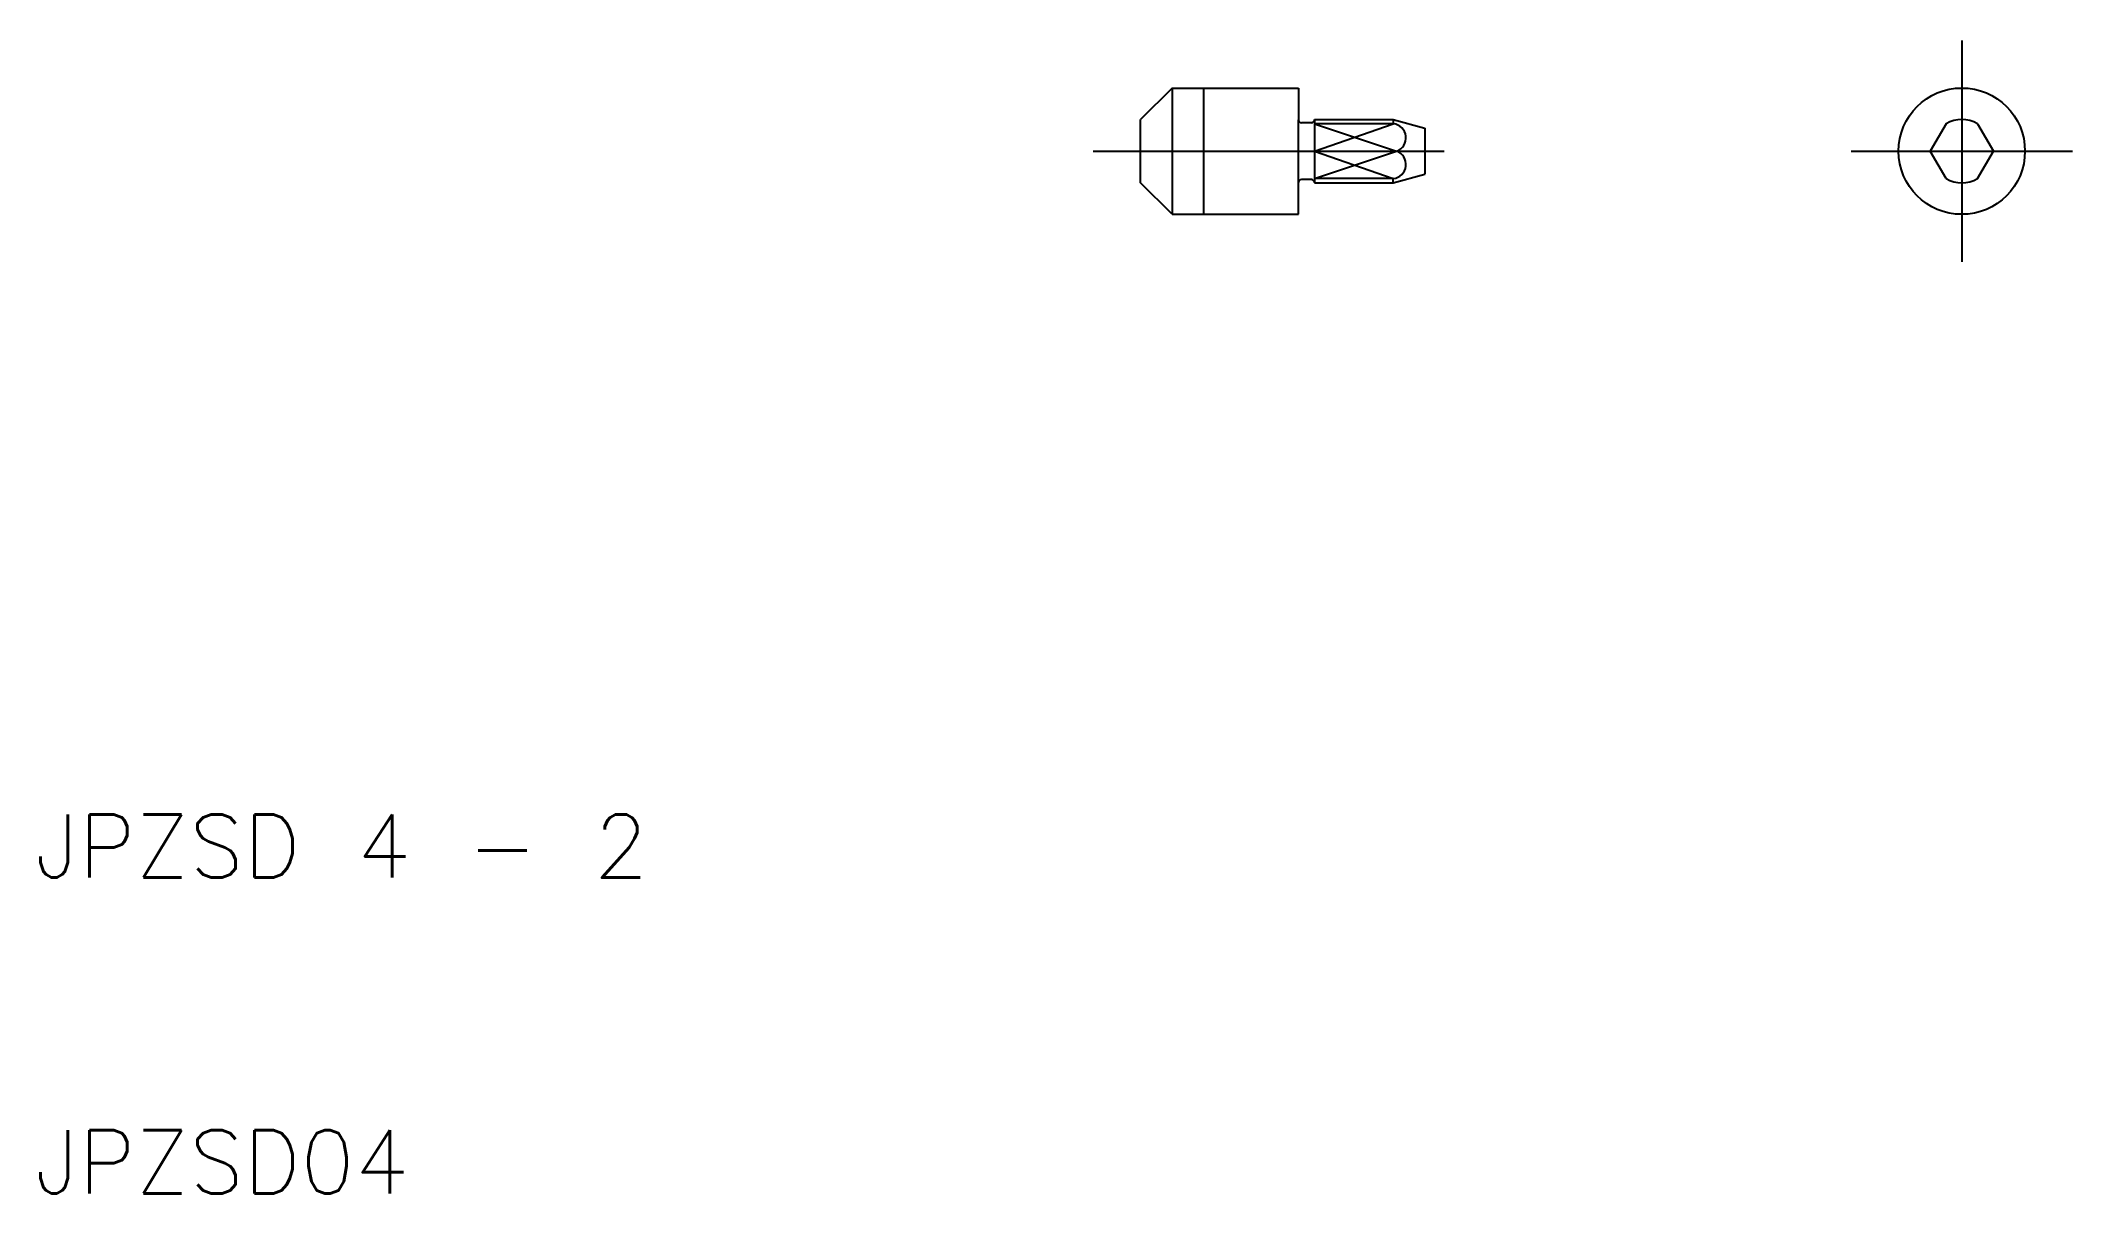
# Model space of a CAD drawing. Extents: x 10.2 to 74.5, y 10 to 46.5.
import ezdxf

# ---------------------------------------------------------------- set-up
doc = ezdxf.new("R2010")
doc.units = 0
doc.header["$LTSCALE"] = 0.25
doc.linetypes.add('CENTER', pattern=[50.8, 31.75, -6.35, 6.35, -6.35])
doc.layers.get('0').update_dxf_attribs({"linetype": 'CONTINUOUS'})
doc.layers.add('CENTER', color=1, linetype='CENTER')
doc.layers.add('PPMODEL2', color=3, linetype='CONTINUOUS')
doc.styles.get("Standard").update_dxf_attribs({"font": 'txt.shx'})

msp = doc.modelspace()

# ---------------------------------------------------------------- linework, layer by layer
for p, q in [((46, 45), (45, 44)), ((46, 45), (50, 45)), ((46, 45), (46, 41)), ((47, 41), (47, 45)), ((50, 45), (50, 43.99)), ((45, 42), (45, 44)), ((50, 42.01), (50, 43.99)), ((50.41, 43.9), (50.09, 43.9)), ((50.5, 44), (53, 44)), ((50.5, 43.99), (50.5, 44)), ((50.5, 43.99), (50.5, 44)), ((50.5, 43.99), (50.5, 42.01)), ((53, 43.866025), (50.5, 43.866025)), ((53, 44), (54, 43.732051)), ((53, 44), (53, 43.866025)), ((70.5, 43.866025), (70, 43)), ((71.5, 43.866025), (72, 43)), ((54, 43.732051), (54, 42.267949)), ((50.5, 43), (53.1, 43)), ((70.5, 42.133975), (70, 43)), ((71.5, 42.133975), (72, 43)), ((46, 41), (45, 42)), ((50, 41), (50, 42.01)), ((50.41, 42.1), (50.09, 42.1)), ((53, 42.133975), (50.5, 42.133975)), ((50.5, 42.01), (50.5, 42)), ((50.5, 42), (53, 42)), ((53, 42), (54, 42.267949)), ((53, 42), (53, 42.133975)), ((46, 41), (50, 41))]:
    msp.add_line(p, q)
msp.add_circle((71, 43), 2)
for centre, radius, start, end in [((50.09, 43.99), 0.09, 180, 270), ((50.41, 43.99), 0.09, 270, 0), ((52.953943, 43.421921), 0.446486, 289.094332, 84.079219), ((71, 43), 1, 60, 120), ((52.953943, 42.578079), 0.446486, 275.920781, 70.905668), ((50.09, 42.01), 0.09, 90, 180), ((50.41, 42.01), 0.09, 0, 90), ((71, 43), 1, 240, 300)]:
    msp.add_arc(centre, radius, start, end)
at = {"layer": 'CENTER', "color": 1, "linetype": 'CENTER'}
for p, q in [((71, 46.5), (71, 39.5)), ((43.5, 43), (55.5, 43)), ((67.5, 43), (74.5, 43))]:
    msp.add_line(p, q, dxfattribs=at)
at = {"layer": 'PPMODEL2'}
for p, q in [((50.5, 43), (53, 43.866025)), ((50.5, 43.866025), (53.1, 43)), ((50.5, 42.133975), (53.1, 43)), ((50.5, 43), (53, 42.133975))]:
    msp.add_line(p, q, dxfattribs=at)

# ---------------------------------------------------------------- texts
for s, p in [('JPZSD 4 - 2', (10, 20)), ('JPZSD04', (10, 10))]:
    msp.add_text(s, height=2).set_placement(p)

doc.saveas('drawing.dxf')
